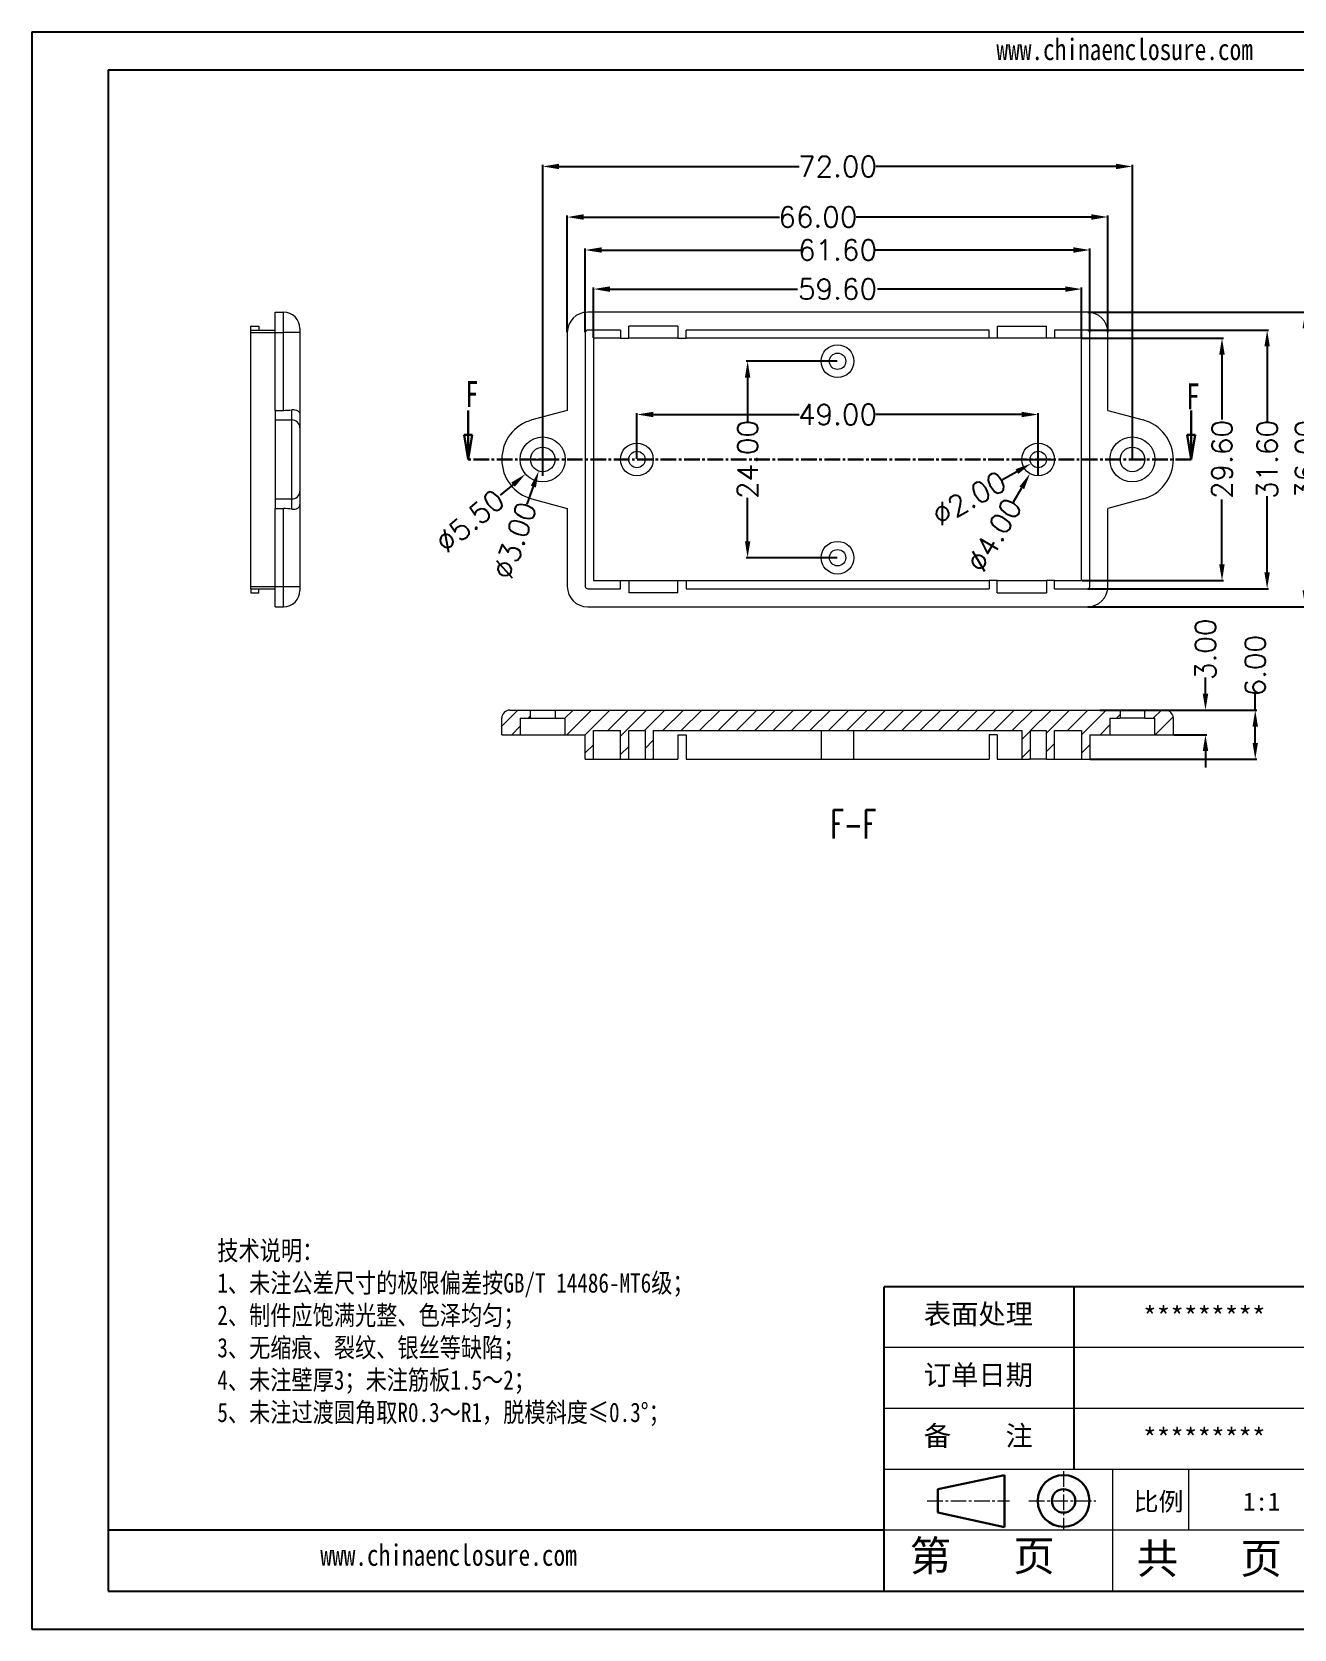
# Model space of a CAD drawing. Header units: inches. Extents: x -870 to -275, y 557 to 752.
# Drawn here: x -869.9 to -715.8, y 556.7 to 751.8 of the extents above; entities that cross this region are included whole.
import ezdxf

# ---------------------------------------------------------------- set-up
doc = ezdxf.new("R2010")
doc.units = ezdxf.units.IN
doc.header["$LTSCALE"] = 0.1
doc.linetypes.add('CENTER2', pattern=[28.575, 19.05, -3.175, 3.175, -3.175])
doc.layers.add('文字', color=81, linetype='Continuous')
for name, color, linetype, lineweight in [('粗实线', 7, 'Continuous', 30), ('细实线', 3, 'Continuous', 9), ('细点划线', 2, 'CENTER2', 9)]:
    doc.layers.add(name, color=color, linetype=linetype, lineweight=lineweight)
doc.styles.add('SLDTEXTSTYLE0', font='TXT', dxfattribs={"width": 0.75})
doc.styles.add('SLDTEXTSTYLE2', font='TXT', dxfattribs={"width": 0.6, "bigfont": 'bigfont'})
doc.styles.get("Standard").update_dxf_attribs({"font": 'txt', "bigfont": 'gbcbig.shx'})
doc.styles.add('宋体', font='', dxfattribs={"width": 0.8, "height": 3.5})
doc.styles.get('宋体').set_extended_font_data('SimSun')
doc.dimstyles.new('2.5', dxfattribs={"dimtxt": 2.5, "dimasz": 2, "dimexe": 0.18, "dimexo": 0.0625, "dimgap": 0.09, "dimtad": 0, "dimzin": 0, "dimdsep": 46, "dimtxsty": 'Standard', "dimcen": 2, "dimclrd": 3, "dimclre": 3, "dimclrt": 256, "dimadec": 0, "dimazin": 0, "dimtfac": 1, "dimtofl": 0, "dimtmove": 0, "dimatfit": 3, "dimfxl": 1, "dimtolj": 1, "dimtzin": 0, "dimarcsym": 0})

# ---------------------------------------------------------------- blocks, each defined once
blk = doc.blocks.new('_CLOSED')
at = {"color": 0, "linetype": 'ByBlock', "lineweight": -2}
for p, q in [((-1, 0.166667), (0, 0)), ((-1, 0.166667), (-1, -0.166667)), ((0, 0), (-1, -0.166667)), ((0, 0), (-1, 0))]:
    blk.add_line(p, q, dxfattribs=at)
blk = doc.blocks.new('*D69')
at = {"color": 3, "lineweight": -2}
for p, q in [((-804.49, 715.15), (-804.49, 729.38)), ((-802.49, 729.2), (-778.57, 729.2)), ((-740.49, 729.2), (-769.22, 729.2)), ((-738.49, 715.15), (-738.49, 729.38))]:
    blk.add_line(p, q, dxfattribs=at)
at = {"color": 3}
for points in [[(-802.49, 729.54), (-802.49, 728.87), (-804.49, 729.2)], [(-740.49, 729.54), (-740.49, 728.87), (-738.49, 729.2)]]:
    blk.add_solid(points, dxfattribs=at)
at = {"layer": 'Defpoints', "color": 0}
for p in [(-738.49, 729.2), (-804.49, 715.09), (-738.49, 715.09)]:
    blk.add_point(p, dxfattribs=at)
at = {"insert": (-773.89, 729.2), "char_height": 2.5, "attachment_point": 5}
blk.add_mtext('\\A1;66.00', dxfattribs=at)
blk = doc.blocks.new('*D70')
at = {"color": 3, "lineweight": -2}
for p, q in [((-802.29, 715.15), (-802.29, 725.35)), ((-800.29, 725.17), (-775.95, 725.17)), ((-742.69, 725.17), (-767.02, 725.17)), ((-740.69, 715.15), (-740.69, 725.35))]:
    blk.add_line(p, q, dxfattribs=at)
at = {"color": 3}
for points in [[(-800.29, 725.51), (-800.29, 724.84), (-802.29, 725.17)], [(-742.69, 725.51), (-742.69, 724.84), (-740.69, 725.17)]]:
    blk.add_solid(points, dxfattribs=at)
at = {"layer": 'Defpoints', "color": 0}
for p in [(-802.29, 725.17), (-802.29, 715.09), (-740.69, 715.09)]:
    blk.add_point(p, dxfattribs=at)
at = {"insert": (-771.49, 725.17), "char_height": 2.5, "attachment_point": 5}
blk.add_mtext('\\A1;61.60', dxfattribs=at)
blk = doc.blocks.new('*D71')
at = {"color": 3, "lineweight": -2}
for p, q in [((-801.29, 714.45), (-801.29, 720.58)), ((-799.29, 720.4), (-776.37, 720.4)), ((-743.69, 720.4), (-766.61, 720.4)), ((-741.69, 714.45), (-741.69, 720.58))]:
    blk.add_line(p, q, dxfattribs=at)
at = {"color": 3}
for points in [[(-799.29, 720.73), (-799.29, 720.06), (-801.29, 720.4)], [(-743.69, 720.73), (-743.69, 720.06), (-741.69, 720.4)]]:
    blk.add_solid(points, dxfattribs=at)
at = {"layer": 'Defpoints', "color": 0}
for p in [(-741.69, 720.4), (-801.29, 714.39), (-741.69, 714.39)]:
    blk.add_point(p, dxfattribs=at)
at = {"insert": (-771.49, 720.4), "char_height": 2.5, "attachment_point": 5}
blk.add_mtext('\\A1;59.60', dxfattribs=at)
blk = doc.blocks.new('*D72')
at = {"color": 3, "lineweight": -2}
for p, q in [((-795.99, 699.65), (-795.99, 705.26)), ((-793.99, 705.08), (-776.16, 705.08)), ((-748.99, 705.08), (-766.82, 705.08)), ((-746.99, 699.65), (-746.99, 705.26))]:
    blk.add_line(p, q, dxfattribs=at)
at = {"color": 3}
for points in [[(-793.99, 705.41), (-793.99, 704.75), (-795.99, 705.08)], [(-748.99, 705.41), (-748.99, 704.75), (-746.99, 705.08)]]:
    blk.add_solid(points, dxfattribs=at)
at = {"layer": 'Defpoints', "color": 0}
for p in [(-746.99, 705.08), (-795.99, 699.59), (-746.99, 699.59)]:
    blk.add_point(p, dxfattribs=at)
at = {"insert": (-771.49, 705.08), "char_height": 2.5, "attachment_point": 5}
blk.add_mtext('\\A1;49.00', dxfattribs=at)
blk = doc.blocks.new('*D73')
at = {"color": 3, "lineweight": -2}
for p, q in [((-807.49, 699.65), (-807.49, 735.56)), ((-735.49, 699.65), (-735.49, 735.56)), ((-805.49, 735.38), (-776.16, 735.38)), ((-737.49, 735.38), (-766.82, 735.38))]:
    blk.add_line(p, q, dxfattribs=at)
at = {"color": 3}
for points in [[(-805.49, 735.71), (-805.49, 735.05), (-807.49, 735.38)], [(-737.49, 735.71), (-737.49, 735.05), (-735.49, 735.38)]]:
    blk.add_solid(points, dxfattribs=at)
at = {"layer": 'Defpoints', "color": 0}
for p in [(-807.49, 735.38), (-807.49, 699.59), (-735.49, 699.59)]:
    blk.add_point(p, dxfattribs=at)
at = {"insert": (-771.49, 735.38), "char_height": 2.5, "attachment_point": 5}
blk.add_mtext('\\A1;72.00', dxfattribs=at)
blk = doc.blocks.new('*D74')
at = {"color": 3, "lineweight": -2}
for p, q in [((-741.63, 714.39), (-724.37, 714.39)), ((-724.55, 712.39), (-724.55, 704.47)), ((-724.55, 686.79), (-724.55, 694.7)), ((-741.63, 684.79), (-724.37, 684.79))]:
    blk.add_line(p, q, dxfattribs=at)
at = {"color": 3}
for points in [[(-724.89, 712.39), (-724.22, 712.39), (-724.55, 714.39)], [(-724.89, 686.79), (-724.22, 686.79), (-724.55, 684.79)]]:
    blk.add_solid(points, dxfattribs=at)
at = {"layer": 'Defpoints', "color": 0}
for p in [(-741.69, 714.39), (-724.55, 714.39), (-741.69, 684.79)]:
    blk.add_point(p, dxfattribs=at)
at = {"insert": (-724.55, 699.59), "char_height": 2.5, "attachment_point": 5, "rotation": 90}
blk.add_mtext('\\A1;29.60', dxfattribs=at)
blk = doc.blocks.new('*D75')
at = {"color": 3, "lineweight": -2}
for p, q in [((-740.93, 715.39), (-718.86, 715.39)), ((-719.04, 713.39), (-719.04, 704.05)), ((-719.04, 685.79), (-719.04, 695.12)), ((-740.93, 683.79), (-718.86, 683.79))]:
    blk.add_line(p, q, dxfattribs=at)
at = {"color": 3}
for points in [[(-719.37, 713.39), (-718.71, 713.39), (-719.04, 715.39)], [(-719.37, 685.79), (-718.71, 685.79), (-719.04, 683.79)]]:
    blk.add_solid(points, dxfattribs=at)
at = {"layer": 'Defpoints', "color": 0}
for p in [(-740.99, 715.39), (-719.04, 715.39), (-740.99, 683.79)]:
    blk.add_point(p, dxfattribs=at)
at = {"insert": (-719.04, 699.59), "char_height": 2.5, "attachment_point": 5, "rotation": 90}
blk.add_mtext('\\A1;31.60', dxfattribs=at)
blk = doc.blocks.new('*D76')
at = {"color": 3, "lineweight": -2}
for p, q in [((-740.93, 717.59), (-714.2, 717.59)), ((-714.38, 715.59), (-714.38, 704.26)), ((-714.38, 683.59), (-714.38, 694.91)), ((-740.93, 681.59), (-714.2, 681.59))]:
    blk.add_line(p, q, dxfattribs=at)
at = {"color": 3}
for points in [[(-714.72, 715.59), (-714.05, 715.59), (-714.38, 717.59)], [(-714.72, 683.59), (-714.05, 683.59), (-714.38, 681.59)]]:
    blk.add_solid(points, dxfattribs=at)
at = {"layer": 'Defpoints', "color": 0}
for p in [(-740.99, 717.59), (-714.38, 717.59), (-740.99, 681.59)]:
    blk.add_point(p, dxfattribs=at)
at = {"insert": (-714.38, 699.59), "char_height": 2.5, "attachment_point": 5, "rotation": 90}
blk.add_mtext('\\A1;36.00', dxfattribs=at)
blk = doc.blocks.new('*D77')
at = {"color": 3, "lineweight": -2}
for p, q in [((-746.99, 697.59), (-746.99, 701.59)), ((-748.99, 699.59), (-744.99, 699.59)), ((-750, 694.4), (-749, 696.13))]:
    blk.add_line(p, q, dxfattribs=at)
at = {"color": 3}
blk.add_solid([(-749.29, 696.29), (-748.71, 695.96), (-747.99, 697.86)], dxfattribs=at)
at = {"layer": 'Defpoints', "color": 0}
for p in [(-745.99, 701.32), (-747.99, 697.86)]:
    blk.add_point(p, dxfattribs=at)
at = {"insert": (-752.35, 690.36), "char_height": 2.5, "attachment_point": 5, "rotation": 59.8697}
blk.add_mtext('\\A1;∅4.00', dxfattribs=at)
blk = doc.blocks.new('*D78')
at = {"color": 3, "lineweight": -2}
for p, q in [((-746.99, 697.59), (-746.99, 701.59)), ((-748.99, 699.59), (-744.99, 699.59)), ((-751.34, 697.13), (-749.6, 698.11))]:
    blk.add_line(p, q, dxfattribs=at)
at = {"color": 3}
blk.add_solid([(-749.76, 698.4), (-749.44, 697.82), (-747.86, 699.09)], dxfattribs=at)
at = {"layer": 'Defpoints', "color": 0}
for p in [(-747.86, 699.09), (-746.12, 700.08)]:
    blk.add_point(p, dxfattribs=at)
at = {"insert": (-755.41, 694.83), "char_height": 2.5, "attachment_point": 5, "rotation": 29.4873}
blk.add_mtext('\\A1;∅2.00', dxfattribs=at)
blk = doc.blocks.new('*D79')
at = {"color": 3, "lineweight": -2}
for p, q in [((-771.55, 711.59), (-782.65, 711.59)), ((-782.47, 709.59), (-782.47, 704.26)), ((-782.47, 689.59), (-782.47, 694.91)), ((-771.55, 687.59), (-782.65, 687.59))]:
    blk.add_line(p, q, dxfattribs=at)
at = {"color": 3}
for points in [[(-782.8, 709.59), (-782.14, 709.59), (-782.47, 711.59)], [(-782.8, 689.59), (-782.14, 689.59), (-782.47, 687.59)]]:
    blk.add_solid(points, dxfattribs=at)
at = {"layer": 'Defpoints', "color": 0}
for p in [(-782.47, 711.59), (-771.49, 711.59), (-771.49, 687.59)]:
    blk.add_point(p, dxfattribs=at)
at = {"insert": (-782.47, 699.59), "char_height": 2.5, "attachment_point": 5, "rotation": 90}
blk.add_mtext('\\A1;24.00', dxfattribs=at)
blk = doc.blocks.new('*D81')
at = {"color": 3, "lineweight": -2}
for p, q in [((-807.49, 697.59), (-807.49, 701.59)), ((-809.49, 699.59), (-805.49, 699.59)), ((-812.64, 695.22), (-811.11, 696.51))]:
    blk.add_line(p, q, dxfattribs=at)
at = {"color": 3}
blk.add_solid([(-811.33, 696.77), (-810.9, 696.26), (-809.59, 697.81)], dxfattribs=at)
at = {"layer": 'Defpoints', "color": 0}
for p in [(-805.39, 701.37), (-809.59, 697.81)]:
    blk.add_point(p, dxfattribs=at)
at = {"insert": (-816.36, 692.06), "char_height": 2.5, "attachment_point": 5, "rotation": 40.3054}
blk.add_mtext('\\A1;∅5.50', dxfattribs=at)
blk = doc.blocks.new('*D82')
at = {"color": 3, "lineweight": -2}
for p, q in [((-807.49, 697.59), (-807.49, 701.59)), ((-809.49, 699.59), (-805.49, 699.59)), ((-809.38, 694.11), (-808.63, 696.28))]:
    blk.add_line(p, q, dxfattribs=at)
at = {"color": 3}
blk.add_solid([(-808.95, 696.39), (-808.32, 696.17), (-807.98, 698.17)], dxfattribs=at)
at = {"layer": 'Defpoints', "color": 0}
for p in [(-807, 701), (-807.98, 698.17)]:
    blk.add_point(p, dxfattribs=at)
at = {"insert": (-810.91, 689.7), "char_height": 2.5, "attachment_point": 5, "rotation": 70.9025}
blk.add_mtext('\\A1;∅3.00', dxfattribs=at)
blk = doc.blocks.new('*D83')
at = {"color": 3, "lineweight": -2}
for p, q in [((-726.57, 670.97), (-726.57, 672.97)), ((-731.43, 668.97), (-726.39, 668.97)), ((-730.43, 665.97), (-726.39, 665.97)), ((-726.57, 663.97), (-726.57, 661.97))]:
    blk.add_line(p, q, dxfattribs=at)
at = {"color": 3}
for points in [[(-726.9, 670.97), (-726.23, 670.97), (-726.57, 668.97)], [(-726.9, 663.97), (-726.23, 663.97), (-726.57, 665.97)]]:
    blk.add_solid(points, dxfattribs=at)
at = {"layer": 'Defpoints', "color": 0}
for p in [(-731.49, 668.97), (-726.57, 668.97), (-730.49, 665.97)]:
    blk.add_point(p, dxfattribs=at)
at = {"insert": (-726.57, 676.4), "char_height": 2.5, "attachment_point": 5, "rotation": 90}
blk.add_mtext('\\A1;3.00', dxfattribs=at)
blk = doc.blocks.new('*D84')
at = {"color": 3, "lineweight": -2}
for p, q in [((-720.49, 668.97), (-720.49, 670.97)), ((-739.47, 668.97), (-720.31, 668.97)), ((-720.49, 664.97), (-720.49, 666.97)), ((-740.63, 662.97), (-720.31, 662.97))]:
    blk.add_line(p, q, dxfattribs=at)
at = {"color": 3}
for points in [[(-720.82, 666.97), (-720.16, 666.97), (-720.49, 668.97)], [(-720.82, 664.97), (-720.16, 664.97), (-720.49, 662.97)]]:
    blk.add_solid(points, dxfattribs=at)
at = {"layer": 'Defpoints', "color": 0}
for p in [(-739.53, 668.97), (-720.49, 668.97), (-740.69, 662.97)]:
    blk.add_point(p, dxfattribs=at)
at = {"insert": (-720.49, 674.4), "char_height": 2.5, "attachment_point": 5, "rotation": 90}
blk.add_mtext('\\A1;6.00', dxfattribs=at)

msp = doc.modelspace()

# ---------------------------------------------------------------- hatches: boundary and pattern name
at = {"linetype": 'Continuous', "lineweight": 0}
h = msp.add_hatch(dxfattribs=at)
h.set_pattern_fill('ANSI31', color=4, scale=0.5, style=0)
edge = h.paths.add_edge_path(flags=0)
edge.add_line((-810.239, 665.972), (-810.239, 667.972))
edge.add_line((-810.239, 667.972), (-808.989, 667.972))
edge.add_line((-808.989, 667.972), (-808.989, 668.972))
edge.add_line((-808.989, 668.972), (-811.489, 668.972))
edge.add_arc((-811.489, 667.972), 1, 90, 180)
edge.add_line((-812.489, 667.972), (-812.489, 665.972))
edge.add_line((-812.489, 665.972), (-810.239, 665.972))
h = msp.add_hatch(dxfattribs=at)
h.set_pattern_fill('ANSI31', color=4, scale=0.5, style=0)
h.paths.add_polyline_path([(-794.989, 666.472), (-794.989, 662.972), (-793.989, 662.972), (-793.989, 666.472), (-748.989, 666.472), (-748.989, 662.972), (-747.989, 662.972), (-747.989, 666.472), (-745.989, 666.472), (-745.989, 662.972), (-744.989, 662.972), (-744.989, 666.472), (-741.689, 666.472), (-741.689, 662.972), (-740.689, 662.972), (-740.689, 665.972), (-738.239, 665.972), (-738.239, 667.972), (-736.989, 667.972), (-736.989, 668.972), (-805.989, 668.972), (-805.989, 667.972), (-804.739, 667.972), (-804.739, 665.972), (-802.289, 665.972), (-802.289, 662.972), (-801.289, 662.972), (-801.289, 666.472), (-797.989, 666.472), (-797.989, 662.972), (-796.989, 662.972), (-796.989, 666.472)], flags=0)
h = msp.add_hatch(dxfattribs=at)
h.set_pattern_fill('ANSI31', color=4, scale=0.5, style=0)
edge = h.paths.add_edge_path(flags=0)
edge.add_line((-733.989, 668.972), (-733.989, 667.972))
edge.add_line((-733.989, 667.972), (-732.739, 667.972))
edge.add_line((-732.739, 667.972), (-732.739, 665.972))
edge.add_line((-732.739, 665.972), (-730.489, 665.972))
edge.add_line((-730.489, 665.972), (-730.489, 667.972))
edge.add_arc((-731.489, 667.972), 1, 0, 90)
edge.add_line((-731.489, 668.972), (-733.989, 668.972))

# ---------------------------------------------------------------- linework, layer by layer
for p, q in [((-869.854, 751.81), (-593.949, 751.81)), ((-869.854, 751.81), (-869.854, 556.726)), ((-860.564, 747.165), (-598.594, 747.165)), ((-860.564, 747.165), (-860.564, 561.371)), ((-710.07, 598.53), (-765.809, 598.53)), ((-765.809, 561.371), (-765.809, 598.53)), ((-742.584, 576.234), (-742.584, 598.53)), ((-765.809, 568.803), (-860.564, 568.803)), ((-860.564, 561.371), (-598.594, 561.371)), ((-869.854, 556.726), (-593.949, 556.726))]:
    msp.add_line(p, q)
at = {"color": 7, "linetype": 'Continuous', "lineweight": 15}
for p, q in [((-840.142, 717.587), (-839.142, 717.587)), ((-840.142, 715.087), (-840.142, 717.587)), ((-839.142, 715.087), (-839.142, 717.587)), ((-740.989, 717.587), (-801.989, 717.587)), ((-843.142, 715.887), (-842.142, 715.887)), ((-843.142, 715.387), (-843.142, 715.887)), ((-843.142, 715.387), (-840.142, 715.387)), ((-843.142, 715.087), (-843.142, 715.387)), ((-843.142, 684.087), (-843.142, 715.087)), ((-843.142, 715.087), (-840.142, 715.087)), ((-842.142, 715.887), (-842.142, 715.387)), ((-840.142, 715.087), (-839.142, 715.087)), ((-840.142, 705.587), (-840.142, 715.087)), ((-839.142, 705.587), (-839.142, 715.087)), ((-837.142, 715.087), (-839.142, 715.087)), ((-837.142, 715.587), (-837.142, 715.087)), ((-837.142, 715.087), (-837.142, 705.095)), ((-804.489, 715.087), (-804.489, 705.587)), ((-802.289, 715.087), (-802.289, 684.087)), ((-797.989, 715.387), (-801.989, 715.387)), ((-797.989, 714.387), (-801.289, 714.387)), ((-801.289, 714.387), (-801.289, 684.787)), ((-797.989, 715.387), (-797.989, 714.387)), ((-797.989, 714.387), (-796.989, 714.387)), ((-796.989, 714.387), (-796.989, 715.887)), ((-790.989, 715.887), (-796.989, 715.887)), ((-790.989, 714.387), (-796.989, 714.387)), ((-790.989, 715.887), (-790.989, 714.387)), ((-790.989, 714.387), (-789.989, 714.387)), ((-789.989, 714.387), (-789.989, 715.387)), ((-752.989, 715.387), (-789.989, 715.387)), ((-752.989, 714.387), (-789.989, 714.387)), ((-752.989, 714.387), (-752.989, 715.387)), ((-751.989, 714.387), (-752.989, 714.387)), ((-751.989, 715.887), (-751.989, 714.387)), ((-751.989, 715.887), (-745.989, 715.887)), ((-745.989, 714.387), (-751.989, 714.387)), ((-745.989, 714.387), (-745.989, 715.887)), ((-744.989, 714.387), (-745.989, 714.387)), ((-744.989, 715.387), (-744.989, 714.387)), ((-740.989, 715.387), (-744.989, 715.387)), ((-741.689, 714.387), (-744.989, 714.387)), ((-741.689, 684.787), (-741.689, 714.387)), ((-740.689, 684.087), (-740.689, 715.087)), ((-738.489, 705.587), (-738.489, 715.087)), ((-840.142, 705.587), (-839.142, 705.587)), ((-840.142, 705.587), (-840.142, 704.411)), ((-840.142, 704.411), (-840.142, 694.762)), ((-840.142, 704.411), (-838.142, 704.411)), ((-838.142, 704.411), (-838.142, 705.66)), ((-838.142, 694.762), (-838.142, 704.411)), ((-837.142, 705.095), (-837.142, 703.446)), ((-804.489, 705.587), (-808.804, 704.411)), ((-738.489, 705.587), (-734.174, 704.411)), ((-837.142, 703.446), (-837.142, 695.727)), ((-840.142, 694.762), (-838.142, 694.762)), ((-840.142, 694.762), (-840.142, 693.587)), ((-838.142, 693.513), (-838.142, 694.762)), ((-837.142, 695.727), (-837.142, 694.078)), ((-808.804, 694.762), (-804.489, 693.587)), ((-734.174, 694.762), (-738.489, 693.587)), ((-840.142, 693.587), (-839.142, 693.587)), ((-840.142, 684.087), (-840.142, 693.587)), ((-839.142, 684.087), (-839.142, 693.587)), ((-837.142, 694.078), (-837.142, 684.087)), ((-804.489, 693.587), (-804.489, 684.087)), ((-738.489, 684.087), (-738.489, 693.587)), ((-801.289, 684.787), (-797.989, 684.787)), ((-797.989, 683.787), (-797.989, 684.787)), ((-797.989, 684.787), (-796.989, 684.787)), ((-796.989, 684.787), (-790.989, 684.787)), ((-796.989, 684.787), (-796.989, 683.287)), ((-790.989, 683.287), (-790.989, 684.787)), ((-790.989, 684.787), (-789.989, 684.787)), ((-789.989, 684.787), (-752.989, 684.787)), ((-789.989, 684.787), (-789.989, 683.787)), ((-752.989, 684.787), (-752.989, 683.787)), ((-751.989, 684.787), (-752.989, 684.787)), ((-751.989, 684.787), (-745.989, 684.787)), ((-751.989, 683.287), (-751.989, 684.787)), ((-745.989, 684.787), (-745.989, 683.287)), ((-744.989, 684.787), (-745.989, 684.787)), ((-744.989, 684.787), (-741.689, 684.787)), ((-744.989, 683.787), (-744.989, 684.787)), ((-843.142, 684.087), (-840.142, 684.087)), ((-843.142, 683.787), (-843.142, 684.087)), ((-843.142, 683.787), (-840.142, 683.787)), ((-843.142, 683.787), (-843.142, 683.287)), ((-843.142, 683.287), (-842.142, 683.287)), ((-842.142, 683.287), (-842.142, 683.787)), ((-840.142, 684.087), (-839.142, 684.087)), ((-840.142, 681.587), (-840.142, 684.087)), ((-839.142, 681.587), (-839.142, 684.087)), ((-839.142, 684.087), (-837.142, 684.087)), ((-837.142, 684.087), (-837.142, 683.587)), ((-801.989, 683.787), (-797.989, 683.787)), ((-790.989, 683.287), (-796.989, 683.287)), ((-789.989, 683.787), (-752.989, 683.787)), ((-751.989, 683.287), (-745.989, 683.287)), ((-744.989, 683.787), (-740.989, 683.787)), ((-840.142, 681.587), (-839.142, 681.587)), ((-801.989, 681.587), (-740.989, 681.587)), ((-812.489, 665.972), (-812.489, 667.972)), ((-811.489, 668.972), (-808.989, 668.972)), ((-810.239, 667.972), (-808.989, 667.972)), ((-810.239, 667.972), (-810.239, 665.972)), ((-808.989, 668.972), (-805.989, 668.972)), ((-808.989, 667.972), (-808.989, 668.972)), ((-808.989, 667.972), (-805.989, 667.972)), ((-805.989, 668.972), (-805.989, 667.972)), ((-805.989, 668.972), (-736.989, 668.972)), ((-805.989, 667.972), (-804.739, 667.972)), ((-804.739, 665.972), (-804.739, 667.972)), ((-738.239, 667.972), (-736.989, 667.972)), ((-738.239, 667.972), (-738.239, 665.972)), ((-736.989, 668.972), (-736.989, 667.972)), ((-733.989, 668.972), (-736.989, 668.972)), ((-733.989, 667.972), (-736.989, 667.972)), ((-733.989, 667.972), (-733.989, 668.972)), ((-733.989, 668.972), (-731.489, 668.972)), ((-733.989, 667.972), (-732.739, 667.972)), ((-732.739, 665.972), (-732.739, 667.972)), ((-730.489, 665.972), (-730.489, 667.972)), ((-812.489, 665.972), (-810.239, 665.972)), ((-810.239, 665.972), (-804.739, 665.972)), ((-804.739, 665.972), (-802.289, 665.972)), ((-802.289, 662.972), (-802.289, 665.972)), ((-801.289, 666.472), (-797.989, 666.472)), ((-801.289, 662.972), (-801.289, 666.472)), ((-797.989, 662.972), (-797.989, 666.472)), ((-796.989, 666.472), (-794.989, 666.472)), ((-796.989, 662.972), (-796.989, 666.472)), ((-794.989, 666.472), (-794.989, 662.972)), ((-793.989, 666.472), (-748.989, 666.472)), ((-793.989, 666.472), (-793.989, 662.972)), ((-790.989, 665.972), (-790.989, 662.972)), ((-790.989, 665.972), (-789.989, 665.972)), ((-789.989, 665.972), (-789.989, 662.972)), ((-773.489, 666.472), (-773.489, 662.972)), ((-769.489, 662.972), (-769.489, 666.472)), ((-752.989, 665.972), (-752.989, 662.972)), ((-751.989, 665.972), (-752.989, 665.972)), ((-751.989, 665.972), (-751.989, 662.972)), ((-748.989, 666.472), (-748.989, 662.972)), ((-747.989, 666.472), (-745.989, 666.472)), ((-747.989, 666.472), (-747.989, 662.972)), ((-745.989, 662.972), (-745.989, 666.472)), ((-744.989, 666.472), (-741.689, 666.472)), ((-744.989, 662.972), (-744.989, 666.472)), ((-741.689, 666.472), (-741.689, 662.972)), ((-740.689, 665.972), (-738.239, 665.972)), ((-740.689, 665.972), (-740.689, 662.972)), ((-738.239, 665.972), (-732.739, 665.972)), ((-732.739, 665.972), (-730.489, 665.972)), ((-802.289, 662.972), (-801.289, 662.972)), ((-801.289, 662.972), (-797.989, 662.972)), ((-797.989, 662.972), (-796.989, 662.972)), ((-796.989, 662.972), (-794.989, 662.972)), ((-794.989, 662.972), (-793.989, 662.972)), ((-793.989, 662.972), (-790.989, 662.972)), ((-789.989, 662.972), (-773.489, 662.972)), ((-773.489, 662.972), (-769.489, 662.972)), ((-769.489, 662.972), (-752.989, 662.972)), ((-751.989, 662.972), (-748.989, 662.972)), ((-748.989, 662.972), (-747.989, 662.972)), ((-745.989, 662.972), (-747.989, 662.972)), ((-745.989, 662.972), (-744.989, 662.972)), ((-744.989, 662.972), (-741.689, 662.972)), ((-741.689, 662.972), (-740.689, 662.972))]:
    msp.add_line(p, q, dxfattribs=at)
at = {"color": 7, "linetype": 'Continuous', "lineweight": 30}
for p, q in [((-816.587, 705.587), (-816.587, 699.587)), ((-728.318, 705.587), (-728.318, 699.587))]:
    msp.add_line(p, q, dxfattribs=at)
at = {"color": 1, "linetype": 'CENTER2', "lineweight": 30}
msp.add_line((-728.318, 699.587), (-816.587, 699.587), dxfattribs=at)
at = {"color": 7, "linetype": 'Continuous', "lineweight": 15}
for centre, radius in [((-771.489, 711.587), 2), ((-771.489, 711.587), 1), ((-807.489, 699.587), 2.75), ((-735.489, 699.587), 2.75), ((-807.489, 699.587), 1.5), ((-795.989, 699.587), 2), ((-795.989, 699.587), 1), ((-746.989, 699.587), 2), ((-746.989, 699.587), 1), ((-735.489, 699.587), 1.5), ((-771.489, 687.587), 2), ((-771.489, 687.587), 1)]:
    msp.add_circle(centre, radius, dxfattribs=at)
for centre, radius, start, end in [((-839.142, 715.587), 2, 0, 90), ((-801.989, 715.087), 2.5, 90, 180), ((-740.989, 715.087), 2.5, 0, 90), ((-801.989, 715.087), 0.3, 90, 180), ((-740.989, 715.087), 0.3, 0, 90), ((-838.124, 703.428), 0.983, 1.04447, 91.00771), ((-807.489, 699.587), 5, 105.24526, 254.75474), ((-735.489, 699.587), 5, 285.24526, 74.75474), ((-838.124, 695.745), 0.983, 268.99229, 358.95553), ((-839.142, 683.587), 2, 270, 0), ((-801.989, 684.087), 2.5, 180, 270), ((-801.989, 684.087), 0.3, 180, 270), ((-740.989, 684.087), 0.3, 270, 0), ((-740.989, 684.087), 2.5, 270, 0), ((-811.489, 667.972), 1, 90, 180), ((-731.489, 667.972), 1, 0, 90)]:
    msp.add_arc(centre, radius, start, end, dxfattribs=at)
for centre, start_param, end_param in [((-839.142, 706.132), 4.712389, 5.2359878), ((-839.142, 693.041), 1.0471976, 1.5707963)]:
    msp.add_ellipse(centre, major_axis=(2, 0), ratio=0.2725425, start_param=start_param, end_param=end_param, dxfattribs=at)
for points in [[(-838.142, 705.66), (-837.982, 705.685), (-837.838, 705.677), (-837.583, 705.622), (-837.478, 705.576), (-837.308, 705.46), (-837.246, 705.393), (-837.163, 705.249), (-837.142, 705.171), (-837.142, 705.095)], [(-838.142, 693.513), (-837.982, 693.488), (-837.838, 693.496), (-837.583, 693.551), (-837.478, 693.597), (-837.308, 693.713), (-837.246, 693.78), (-837.163, 693.924), (-837.142, 694.002), (-837.142, 694.078)]]:
    msp.add_open_spline(points, degree=3, knots=[0, 0, 0, 0, 0.25, 0.25, 0.5, 0.5, 0.75, 0.75, 1, 1, 1, 1], dxfattribs=at)
at = {"layer": '粗实线', "color": 7}
for p, q in [((-751.121, 575.539), (-759.241, 573.818)), ((-751.121, 575.539), (-751.121, 569.175)), ((-759.241, 573.818), (-759.241, 570.946)), ((-759.241, 570.946), (-751.121, 569.175))]:
    msp.add_line(p, q, dxfattribs=at)
for radius in [3.157, 1.436]:
    msp.add_circle((-743.894, 572.382), radius, dxfattribs=at)
at = {"layer": '细实线', "color": 7}
for p, q in [((-710.07, 591.098), (-765.809, 591.098)), ((-710.07, 583.666), (-765.809, 583.666)), ((-598.594, 576.234), (-765.809, 576.234)), ((-737.939, 576.234), (-737.939, 561.371)), ((-728.65, 576.234), (-728.65, 568.803)), ((-710.07, 568.803), (-765.809, 568.803))]:
    msp.add_line(p, q, dxfattribs=at)
at = {"layer": '细点划线', "color": 7}
for p, q in [((-743.894, 576.016), (-743.894, 568.803)), ((-760.536, 572.382), (-750.499, 572.382)), ((-748.116, 572.382), (-739.956, 572.382))]:
    msp.add_line(p, q, dxfattribs=at)

# ---------------------------------------------------------------- block references
at = {"color": 7, "linetype": 'Continuous', "lineweight": 30, "xscale": 3, "yscale": 3, "zscale": 0.5, "rotation": 270}
for p in [(-816.587, 699.587), (-728.318, 699.587)]:
    msp.add_blockref('_CLOSED', p, dxfattribs=at)

# ---------------------------------------------------------------- texts
at = {"color": 7, "linetype": 'Continuous', "char_height": 3.175, "attachment_point": 1, "style": 'SLDTEXTSTYLE0'}
for insert in [(-816.957, 709.155), (-728.906, 708.886)]:
    msp.add_mtext('F', dxfattribs=dict(at, insert=insert))
at = {"color": 0, "linetype": 'Continuous', "lineweight": 0, "insert": (-769.56, 656.785), "char_height": 3.5, "attachment_point": 2, "style": 'SLDTEXTSTYLE2'}
msp.add_mtext('F-F', dxfattribs=at)
at = {"char_height": 2.44407, "width": 1389.08639, "attachment_point": 1}
for s, insert in [('{\\fSimHei|b0|i0|c134|p49;表面处理}', (-760.962, 596.421)), ('{\\fSimHei|b0|i0|c134|p49;*********}', (-734.193, 596.106)), ('{\\fSimHei|b0|i0|c134|p49;订单日期}', (-760.962, 588.989)), ('{\\fSimHei|b0|i0|c134|p49;备    注}', (-760.962, 581.557)), ('{\\fSimHei|b0|i0|c134|p49;*********}', (-734.193, 581.243))]:
    msp.add_mtext(s, dxfattribs=dict(at, insert=insert))
at = {"layer": '文字', "color": 0, "attachment_point": 1, "style": '宋体'}
for s, insert, char_height, width in [('www.chinaenclosure.com', (-752.094, 750.984), 2.61599, 45.96039), ('{\\H1.111x;技术说明：\\P1、未注公差尺寸的极限偏差按GB/T 14486-MT6级；\\P2、制件应饱满光整、色泽均匀；\\P3、无缩痕、裂纹、银丝等缺陷；\\P4、未注壁厚3；未注筋板1.5～2；\\P5、未注过渡圆角取R0.3～R1，脱模斜度≤0.3%%D；}', (-847.218, 604.144), 2.13373, 101.28013), ('www.chinaenclosure.com', (-834.643, 567.067), 2.61599, 45.96039)]:
    msp.add_mtext(s, dxfattribs=dict(at, insert=insert, char_height=char_height, width=width))
at = {"layer": '细实线', "color": 7, "attachment_point": 1}
for s, insert, char_height, width in [('{\\fSimSun|b0|i0|c134|p54;比例}', (-735.338, 573.42), 2.22953, 9.78696), ('{\\fSimSun|b0|i0|c134|p54;1:1}', (-721.984, 573.42), 2.22953, 9.78696), ('{\\fSimSun|b0|i0|c134|p54;第   页}', (-762.682, 567.525), 3.71589, 27.86918), ('{\\fSimSun|b0|i0|c134|p54; 共   页}', (-737.485, 567.209), 3.71589, 27.86918)]:
    msp.add_mtext(s, dxfattribs=dict(at, insert=insert, char_height=char_height, width=width))

# ---------------------------------------------------------------- dimensions: what is measured, and where the dimension line sits
for base, p1, p2, picture, middle in [((-807.489, 735.379), (-735.489, 699.587), (-807.489, 699.587), '*D73', (-771.489, 735.379)), ((-741.689, 720.396), (-801.289, 714.387), (-741.689, 714.387), '*D71', (-771.489, 720.396)), ((-746.989, 705.08), (-795.989, 699.587), (-746.989, 699.587), '*D72', (-771.489, 705.08))]:
    dim = msp.add_linear_dim(base=base, p1=p1, p2=p2, dimstyle='2.5')
    dim.commit()
    dim.dimension.update_dxf_attribs({"geometry": picture, "text_midpoint": middle})
for base, p1, p2, picture, middle in [((-738.489, 729.203), (-804.489, 715.087), (-738.489, 715.087), '*D69', (-773.893, 729.203)), ((-802.289, 725.172), (-740.689, 715.087), (-802.289, 715.087), '*D70', (-771.489, 725.172))]:
    dim = msp.add_linear_dim(base=base, p1=p1, p2=p2, dimstyle='2.5')
    dim.commit()
    dim.dimension.update_dxf_attribs({"geometry": picture, "text_midpoint": middle, "dimtype": 160})
for base, p1, p2, picture, middle in [((-714.384, 717.587), (-740.989, 681.587), (-740.989, 717.587), '*D76', (-714.384, 699.587)), ((-724.553, 714.387), (-741.689, 684.787), (-741.689, 714.387), '*D74', (-724.553, 699.587)), ((-719.04, 715.387), (-740.989, 683.787), (-740.989, 715.387), '*D75', (-719.04, 699.587)), ((-782.469, 711.587), (-771.489, 687.587), (-771.489, 711.587), '*D79', (-782.469, 699.587)), ((-726.567, 668.972), (-730.489, 665.972), (-731.489, 668.972), '*D83', (-726.567, 676.395)), ((-720.489, 668.972), (-740.689, 662.972), (-739.532, 668.972), '*D84', (-720.489, 674.395))]:
    dim = msp.add_linear_dim(base=base, p1=p1, p2=p2, angle=90, dimstyle='2.5')
    dim.commit()
    dim.dimension.update_dxf_attribs({"geometry": picture, "text_midpoint": middle})
for p1, p2, picture, middle in [((-805.392, 701.365), (-809.586, 697.808), '*D81', (-816.36, 692.062)), ((-746.119, 700.079), (-747.86, 699.094), '*D78', (-755.409, 694.825)), ((-745.985, 701.316), (-747.993, 697.857), '*D77', (-752.347, 690.355))]:
    dim = msp.add_diameter_dim_2p(p1=p1, p2=p2, dimstyle='2.5')
    dim.commit()
    dim.dimension.update_dxf_attribs({"geometry": picture, "text_midpoint": middle})
dim = msp.add_diameter_dim_2p(p1=(-806.998, 701.004), p2=(-807.98, 698.169), dimstyle='2.5')
dim.commit()
dim.dimension.update_dxf_attribs({"geometry": '*D82', "text_midpoint": (-810.914, 689.695), "dimtype": 163})

doc.saveas('drawing.dxf')
